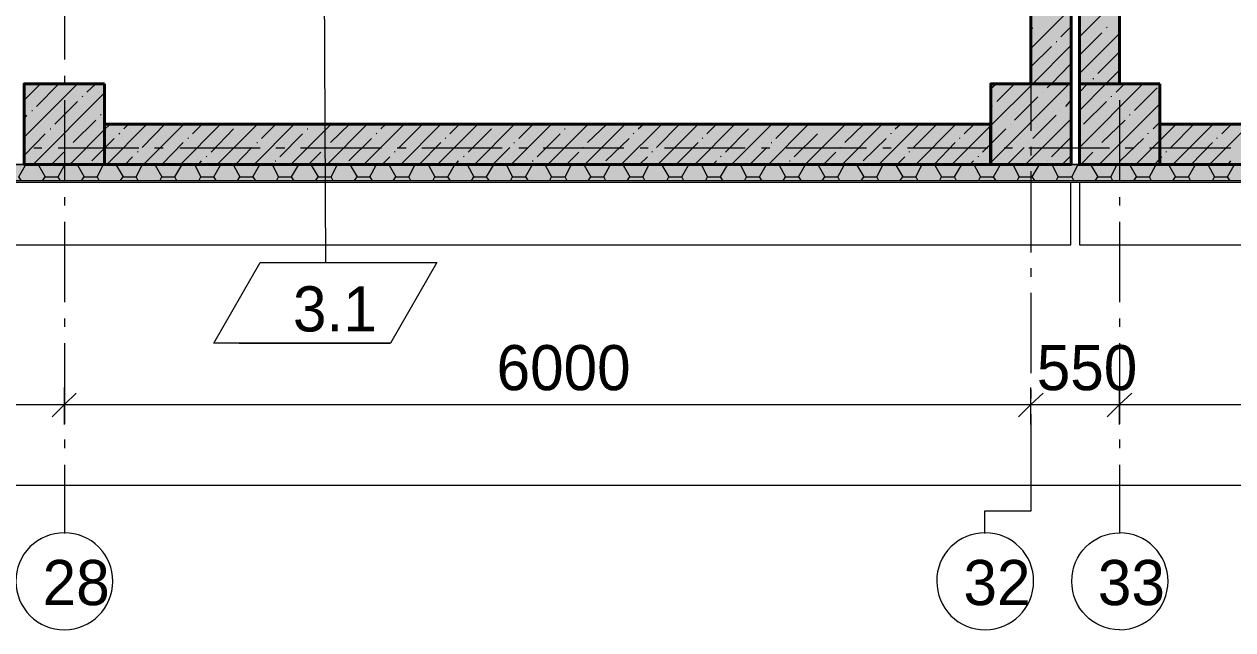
# Model space of a CAD drawing. Header units: millimetres. Extents: x -401725 to 250493, y 305116 to 802890.
# Drawn here: x -375117.493 to -375114.54, y 508974.714 to 508976.193 of the extents above; entities that cross this region are included whole.
import ezdxf

# ---------------------------------------------------------------- set-up
doc = ezdxf.new("R2010")
doc.units = ezdxf.units.MM
doc.layers.add('PDF _Геометрия', color=7, linetype='Continuous', true_color=0x1d1d1d)
doc.layers.add('PDF _Сплошная заливка', color=7, linetype='Continuous', true_color=0xffffff)
doc.layers.add('PDF _Текст', color=7, linetype='Continuous')

msp = doc.modelspace()

# ---------------------------------------------------------------- linework, layer by layer
at = {"layer": 'PDF _Геометрия', "color": 7, "lineweight": 9}
for points in [[(-375112.9664, 508980.8121), (-375114.9146, 508980.8121), (-375114.9146, 508975.8507)], [(-375114.9347, 508975.8505), (-375114.9347, 508980.7136)], [(-375117.3947, 508976.3038), (-375117.3947, 508976.1071)], [(-375116.7597, 508976.2905), (-375116.7564, 508975.6105)], [(-375114.8164, 508976.3038), (-375114.8164, 508976.1071)], [(-375115.0331, 508976.1905), (-375115.0331, 508976.1688)], [(-375115.0331, 508976.1288), (-375115.0331, 508975.9321)], [(-375117.3947, 508976.0671), (-375117.3947, 508976.0471)], [(-375114.8164, 508976.0671), (-375114.8164, 508976.0471)], [(-375117.3947, 508976.0071), (-375117.3947, 508975.8105)], [(-375114.8164, 508976.0071), (-375114.8164, 508975.8105)], [(-375117.4497, 508975.8905), (-375117.4697, 508975.8905)], [(-375117.2131, 508975.8905), (-375117.4097, 508975.8905)], [(-375117.1531, 508975.8905), (-375117.1747, 508975.8905)], [(-375116.9164, 508975.8905), (-375117.1131, 508975.8905)], [(-375116.8564, 508975.8905), (-375116.8781, 508975.8905)], [(-375116.6197, 508975.8905), (-375116.8181, 508975.8905)], [(-375116.5597, 508975.8905), (-375116.5814, 508975.8905)], [(-375116.3247, 508975.8905), (-375116.5214, 508975.8905)], [(-375116.2631, 508975.8905), (-375116.2847, 508975.8905)], [(-375116.0281, 508975.8905), (-375116.2247, 508975.8905)], [(-375115.9681, 508975.8905), (-375115.9881, 508975.8905)], [(-375115.7314, 508975.8905), (-375115.9281, 508975.8905)], [(-375115.6714, 508975.8905), (-375115.6914, 508975.8905)], [(-375115.4347, 508975.8905), (-375115.6314, 508975.8905)], [(-375115.3747, 508975.8905), (-375115.3947, 508975.8905)], [(-375115.1381, 508975.8905), (-375115.3347, 508975.8905)], [(-375115.0781, 508975.8905), (-375115.0981, 508975.8905)], [(-375114.8414, 508975.8905), (-375115.0381, 508975.8905)], [(-375115.0331, 508975.8938), (-375115.0331, 508975.8721)], [(-375114.7814, 508975.8905), (-375114.8031, 508975.8905)], [(-375114.5447, 508975.8905), (-375114.7431, 508975.8905)], [(-375115.0331, 508975.8338), (-375115.0331, 508975.6355)], [(-375133.8914, 508975.6538), (-375114.9355, 508975.6538), (-375114.9355, 508975.8071)], [(-375133.6947, 508975.807), (-375107.8953, 508975.807)], [(-375107.8946, 508975.8104), (-375133.694, 508975.8104)], [(-375114.9147, 508975.8071), (-375114.9147, 508975.6538)], [(-375117.3947, 508975.7705), (-375117.3947, 508975.7505)], [(-375114.8164, 508975.7705), (-375114.8164, 508975.7505)], [(-375117.3947, 508975.7105), (-375117.3947, 508975.5138)], [(-375114.8164, 508975.7105), (-375114.8164, 508975.5138)], [(-375114.9147, 508975.6538), (-375103.615, 508975.6538)], [(-375116.5981, 508975.4138), (-375117.0297, 508975.4138), (-375116.9164, 508975.6105), (-375116.4847, 508975.6105)], [(-375116.4847, 508975.6105), (-375116.5981, 508975.4138)], [(-375115.0331, 508975.5971), (-375115.0331, 508975.5755)], [(-375115.0331, 508975.5371), (-375115.0331, 508975.3405)], [(-375117.3947, 508975.4738), (-375117.3947, 508975.4538)], [(-375114.8164, 508975.4738), (-375114.8164, 508975.4538)], [(-375117.3947, 508975.4138), (-375117.3947, 508975.2171)], [(-375116.9681, 508975.4138), (-375116.5981, 508975.4138)], [(-375114.8164, 508975.4138), (-375114.8164, 508975.2171)], [(-375117.3947, 508975.2638), (-375117.3947, 508975.3055)], [(-375115.0331, 508975.2638), (-375115.0331, 508975.3055)], [(-375115.0331, 508975.3005), (-375115.0331, 508975.2788)], [(-375114.8164, 508975.2638), (-375114.8164, 508975.3055)], [(-375118.5764, 508975.2155), (-375118.5764, 508975.2638), (-375117.3948, 508975.2638)], [(-375117.3947, 508975.2155), (-375117.3947, 508975.2638), (-375115.0332, 508975.2638)], [(-375115.0331, 508975.2155), (-375115.0331, 508975.2638), (-375114.8164, 508975.2638)], [(-375114.8164, 508975.2155), (-375114.8164, 508975.2638), (-375113.6348, 508975.2638)], [(-375115.0331, 508975.2405), (-375115.0331, 508975.0038)], [(-375117.3947, 508975.1788), (-375117.3947, 508975.1571)], [(-375114.8164, 508975.1788), (-375114.8164, 508975.1571)], [(-375117.3947, 508975.1171), (-375117.3947, 508974.9488)], [(-375114.8164, 508975.1171), (-375114.8164, 508974.9488)], [(-375133.7031, 508975.0672), (-375104.7104, 508975.0672)], [(-375115.1464, 508975.0038), (-375115.1464, 508974.9488)], [(-375115.0331, 508975.0038), (-375115.1464, 508975.0038)]]:
    msp.add_lwpolyline(points, dxfattribs=at)
at = {"layer": 'PDF _Геометрия', "color": 7, "lineweight": 40}
msp.add_lwpolyline([(-375115.0331, 508976.8555), (-375115.0331, 508976.0472), (-375114.9347, 508976.0472), (-375114.9347, 508978.8037), (-375115.0331, 508978.8037)], dxfattribs=at)
for points in [[(-375114.9147, 508978.8038), (-375114.9147, 508976.0472), (-375114.8164, 508976.0472), (-375114.8164, 508978.8038)], [(-375117.2964, 508976.0471), (-375117.4931, 508976.0471), (-375117.4931, 508975.8505), (-375117.2964, 508975.8505)], [(-375114.9347, 508976.0471), (-375115.1314, 508976.0471), (-375115.1314, 508975.8505), (-375114.9347, 508975.8505)], [(-375114.7181, 508976.0471), (-375114.9147, 508976.0471), (-375114.9147, 508975.8505), (-375114.7181, 508975.8505)], [(-375117.2964, 508975.8505), (-375115.1315, 508975.8505), (-375115.1315, 508975.9488), (-375117.2964, 508975.9488)], [(-375114.7181, 508975.8505), (-375113.7331, 508975.8505), (-375113.7331, 508975.9488), (-375114.7181, 508975.9488)]]:
    msp.add_lwpolyline(points, close=True, dxfattribs=at)
at = {"layer": 'PDF _Геометрия', "lineweight": 9}
for points in [[(-375114.9147, 508976.1621), (-375114.8164, 508976.2604)], [(-375115.0331, 508976.1338), (-375114.9347, 508976.2321)], [(-375115.0331, 508976.1788), (-375115.0281, 508976.1838)], [(-375114.9597, 508976.1621), (-375114.9347, 508976.1871)], [(-375114.9147, 508976.1171), (-375114.8597, 508976.1721)], [(-375114.9147, 508976.0721), (-375114.8164, 508976.1704)], [(-375114.8481, 508976.1838), (-375114.8464, 508976.1855)], [(-375115.0281, 508976.0471), (-375114.9347, 508976.1421)], [(-375114.9714, 508976.1505), (-375114.9697, 508976.1505)], [(-375115.0331, 508976.0888), (-375114.9831, 508976.1388)], [(-375114.8697, 508976.0721), (-375114.8164, 508976.1254)], [(-375114.9931, 508976.0371), (-375114.9831, 508976.0471), (-375114.9381, 508976.0938)], [(-375114.9397, 508976.0471), (-375114.9347, 508976.0521)], [(-375114.8814, 508976.0605), (-375114.8797, 508976.0605)], [(-375114.8497, 508976.0471), (-375114.8164, 508976.0804)], [(-375117.4931, 508976.0071), (-375117.4531, 508976.0471)], [(-375117.4931, 508975.9171), (-375117.3631, 508976.0471)], [(-375117.4714, 508975.8505), (-375117.2964, 508976.0254)], [(-375117.4631, 508975.9921), (-375117.4081, 508976.0471)], [(-375117.3397, 508976.0271), (-375117.3181, 508976.0471)], [(-375115.1314, 508976.0355), (-375115.1181, 508976.0471)], [(-375115.1314, 508975.9455), (-375115.0281, 508976.0471)], [(-375115.1314, 508975.8555), (-375114.9397, 508976.0471)], [(-375115.1164, 508976.0038), (-375115.0731, 508976.0471)], [(-375115.0047, 508976.0271), (-375115.0047, 508976.0271)], [(-375114.9147, 508976.0271), (-375114.8947, 508976.0471), (-375114.8931, 508976.0488)], [(-375114.9147, 508975.9821), (-375114.8497, 508976.0471)], [(-375114.9147, 508975.8921), (-375114.7597, 508976.0471)], [(-375114.8247, 508976.0271), (-375114.8047, 508976.0471)], [(-375114.7797, 508975.9821), (-375114.7247, 508976.0371)], [(-375117.4181, 508975.9488), (-375117.3631, 508976.0038)], [(-375117.3514, 508976.0155), (-375117.3497, 508976.0171)], [(-375115.1281, 508975.9921), (-375115.1281, 508975.9938)], [(-375115.0731, 508975.9588), (-375115.0164, 508976.0154)], [(-375114.9481, 508975.9921), (-375114.9347, 508976.0071)], [(-375114.9047, 508975.9488), (-375114.8481, 508976.0038)], [(-375114.8664, 508975.8505), (-375114.7181, 508975.9988)], [(-375114.8364, 508976.0155), (-375114.8364, 508976.0171)], [(-375117.4931, 508975.9621), (-375117.4864, 508975.9705)], [(-375117.4747, 508975.9821), (-375117.4731, 508975.9821)], [(-375117.3064, 508975.9705), (-375117.3047, 508975.9721)], [(-375115.0281, 508975.9138), (-375114.9714, 508975.9704)], [(-375114.9597, 508975.9821), (-375114.9597, 508975.9821)], [(-375114.7914, 508975.9705), (-375114.7914, 508975.9721)], [(-375117.4297, 508975.9371), (-375117.4281, 508975.9371)], [(-375117.3814, 508975.8505), (-375117.2964, 508975.9354)], [(-375117.3731, 508975.9038), (-375117.3181, 508975.9588)], [(-375117.2964, 508975.9355), (-375117.2831, 508975.9488)], [(-375117.2914, 508975.8505), (-375117.1931, 508975.9488)], [(-375117.2497, 508975.9371), (-375117.2381, 508975.9488)], [(-375117.2047, 508975.8921), (-375117.1497, 508975.9488)], [(-375117.2014, 508975.8505), (-375117.1031, 508975.9488)], [(-375117.1114, 508975.8505), (-375117.0131, 508975.9488)], [(-375117.0814, 508975.9255), (-375117.0581, 508975.9488)], [(-375117.0364, 508975.8805), (-375116.9814, 508975.9371)], [(-375117.0214, 508975.8505), (-375116.9231, 508975.9488)], [(-375116.9697, 508975.9488), (-375116.9681, 508975.9488)], [(-375116.9314, 508975.8505), (-375116.8331, 508975.9488)], [(-375116.9131, 508975.9138), (-375116.8781, 508975.9488)], [(-375116.8414, 508975.8505), (-375116.7431, 508975.9488)], [(-375116.8014, 508975.9371), (-375116.7997, 508975.9371)], [(-375116.7897, 508975.9488), (-375116.7881, 508975.9488)], [(-375116.7531, 508975.8505), (-375116.6547, 508975.9488)], [(-375116.7447, 508975.9038), (-375116.6981, 508975.9488)], [(-375116.6631, 508975.8505), (-375116.5647, 508975.9488)], [(-375116.6214, 508975.9371), (-375116.6097, 508975.9488)], [(-375116.5764, 508975.8921), (-375116.5197, 508975.9488)], [(-375116.5731, 508975.8505), (-375116.4747, 508975.9488)], [(-375116.4831, 508975.8505), (-375116.3847, 508975.9488)], [(-375116.4531, 508975.9255), (-375116.4297, 508975.9488)], [(-375116.4081, 508975.8805), (-375116.3514, 508975.9371)], [(-375116.3931, 508975.8505), (-375116.2947, 508975.9488)], [(-375116.3414, 508975.9488), (-375116.3397, 508975.9488)], [(-375116.3031, 508975.8505), (-375116.2047, 508975.9488)], [(-375116.2847, 508975.9138), (-375116.2497, 508975.9488)], [(-375116.2131, 508975.8505), (-375116.1147, 508975.9488)], [(-375116.1731, 508975.9371), (-375116.1714, 508975.9371)], [(-375116.1614, 508975.9488), (-375116.1597, 508975.9488)], [(-375116.1231, 508975.8505), (-375116.0247, 508975.9488)], [(-375116.1164, 508975.9038), (-375116.0697, 508975.9488)], [(-375116.0347, 508975.8505), (-375115.9347, 508975.9488)], [(-375115.9931, 508975.9371), (-375115.9797, 508975.9488)], [(-375115.9481, 508975.8921), (-375115.8914, 508975.9488)], [(-375115.9447, 508975.8505), (-375115.8464, 508975.9488)], [(-375115.8547, 508975.8505), (-375115.7564, 508975.9488)], [(-375115.8247, 508975.9255), (-375115.8014, 508975.9488)], [(-375115.7797, 508975.8805), (-375115.7231, 508975.9371)], [(-375115.7647, 508975.8505), (-375115.6664, 508975.9488)], [(-375115.7114, 508975.9488), (-375115.7114, 508975.9488)], [(-375115.6747, 508975.8505), (-375115.5764, 508975.9488)], [(-375115.6564, 508975.9138), (-375115.6214, 508975.9488)], [(-375115.5847, 508975.8505), (-375115.4864, 508975.9488)], [(-375115.5431, 508975.9371), (-375115.5431, 508975.9371)], [(-375115.5331, 508975.9488), (-375115.5314, 508975.9488)], [(-375115.4947, 508975.8505), (-375115.3964, 508975.9488)], [(-375115.4881, 508975.9038), (-375115.4414, 508975.9488)], [(-375115.4047, 508975.8505), (-375115.3064, 508975.9488)], [(-375115.3647, 508975.9371), (-375115.3514, 508975.9488)], [(-375115.3197, 508975.8921), (-375115.2631, 508975.9488)], [(-375115.3147, 508975.8505), (-375115.2164, 508975.9488)], [(-375115.2264, 508975.8505), (-375115.1314, 508975.9454)], [(-375115.1964, 508975.9255), (-375115.1714, 508975.9488)], [(-375115.1314, 508975.9005), (-375115.0947, 508975.9371)], [(-375115.0831, 508975.9488), (-375115.0831, 508975.9488)], [(-375115.0464, 508975.8505), (-375114.9347, 508975.9621)], [(-375114.9147, 508975.9371), (-375114.9147, 508975.9371)], [(-375114.8597, 508975.9038), (-375114.8031, 508975.9588)], [(-375114.7347, 508975.9371), (-375114.7181, 508975.9538)], [(-375114.7181, 508975.9088), (-375114.6781, 508975.9488)], [(-375114.6914, 508975.8921), (-375114.6347, 508975.9488)], [(-375114.6864, 508975.8505), (-375114.5881, 508975.9488)], [(-375114.5964, 508975.8505), (-375114.4981, 508975.9488)], [(-375114.5664, 508975.9255), (-375114.5431, 508975.9488)], [(-375117.4964, 508975.8688), (-375117.4931, 508975.8721), (-375117.4414, 508975.9254)], [(-375117.2964, 508975.8905), (-375117.2731, 508975.9138)], [(-375117.2614, 508975.9255), (-375117.2597, 508975.9271)], [(-375117.0931, 508975.9138), (-375117.0914, 508975.9155)], [(-375116.8681, 508975.8688), (-375116.8131, 508975.9254)], [(-375116.6997, 508975.8588), (-375116.6447, 508975.9138)], [(-375116.6331, 508975.9255), (-375116.6314, 508975.9271)], [(-375116.4647, 508975.9138), (-375116.4631, 508975.9155)], [(-375116.2397, 508975.8688), (-375116.1831, 508975.9254)], [(-375116.0714, 508975.8588), (-375116.0147, 508975.9138)], [(-375116.0047, 508975.9255), (-375116.0031, 508975.9271)], [(-375115.8364, 508975.9138), (-375115.8347, 508975.9155)], [(-375115.6114, 508975.8688), (-375115.5547, 508975.9254)], [(-375115.4431, 508975.8588), (-375115.3864, 508975.9138)], [(-375115.3747, 508975.9255), (-375115.3747, 508975.9271)], [(-375115.2064, 508975.9138), (-375115.2064, 508975.9155)], [(-375114.9831, 508975.8688), (-375114.9347, 508975.9171)], [(-375114.8147, 508975.8588), (-375114.7581, 508975.9138)], [(-375114.7764, 508975.8505), (-375114.7181, 508975.9088)], [(-375114.7464, 508975.9255), (-375114.7464, 508975.9271)], [(-375114.5781, 508975.9138), (-375114.5781, 508975.9155)], [(-375117.4264, 508975.8505), (-375117.3964, 508975.8805)], [(-375117.3847, 508975.8921), (-375117.3847, 508975.8921)], [(-375117.3281, 508975.8588), (-375117.2964, 508975.8905)], [(-375117.2164, 508975.8805), (-375117.2147, 508975.8821)], [(-375117.1564, 508975.8505), (-375117.1047, 508975.9038)], [(-375116.9764, 508975.8505), (-375116.9364, 508975.8921)], [(-375116.9247, 508975.9038), (-375116.9231, 508975.9038)], [(-375116.7981, 508975.8505), (-375116.7681, 508975.8805)], [(-375116.7564, 508975.8921), (-375116.7547, 508975.8921)], [(-375116.5881, 508975.8805), (-375116.5864, 508975.8821)], [(-375116.5281, 508975.8505), (-375116.4747, 508975.9038)], [(-375116.3481, 508975.8505), (-375116.3064, 508975.8921)], [(-375116.2964, 508975.9038), (-375116.2947, 508975.9038)], [(-375116.1681, 508975.8505), (-375116.1381, 508975.8805)], [(-375116.1281, 508975.8921), (-375116.1264, 508975.8921)], [(-375115.9597, 508975.8805), (-375115.9581, 508975.8821)], [(-375115.8997, 508975.8505), (-375115.8464, 508975.9038)], [(-375115.7197, 508975.8505), (-375115.6781, 508975.8921)], [(-375115.6681, 508975.9038), (-375115.6664, 508975.9038)], [(-375115.5397, 508975.8505), (-375115.5097, 508975.8805)], [(-375115.4997, 508975.8921), (-375115.4981, 508975.8921)], [(-375115.3297, 508975.8805), (-375115.3297, 508975.8821)], [(-375115.2697, 508975.8505), (-375115.2181, 508975.9038)], [(-375115.1514, 508975.8805), (-375115.1314, 508975.9004)], [(-375115.0914, 508975.8505), (-375115.0497, 508975.8921)], [(-375115.0381, 508975.9038), (-375115.0381, 508975.9038)], [(-375114.9114, 508975.8505), (-375114.8814, 508975.8805)], [(-375114.8697, 508975.8921), (-375114.8697, 508975.8921)], [(-375114.7014, 508975.8805), (-375114.7014, 508975.8821)], [(-375114.6414, 508975.8505), (-375114.5897, 508975.9038)], [(-375117.4997, 508975.8105), (-375117.5064, 508975.8205), (-375117.4897, 508975.8488)], [(-375117.4914, 508975.8505), (-375117.4897, 508975.8488), (-375117.4581, 508975.8488)], [(-375117.4564, 508975.8505), (-375117.4581, 508975.8488), (-375117.4414, 508975.8205), (-375117.4097, 508975.8205)], [(-375117.4047, 508975.8105), (-375117.4097, 508975.8205), (-375117.3947, 508975.8488)], [(-375117.3964, 508975.8505), (-375117.3947, 508975.8488), (-375117.3631, 508975.8488)], [(-375117.3631, 508975.8488), (-375117.3614, 508975.8505)], [(-375117.3631, 508975.8488), (-375117.3464, 508975.8205), (-375117.3147, 508975.8205), (-375117.3097, 508975.8105)], [(-375117.3147, 508975.8205), (-375117.2997, 508975.8488)], [(-375117.2997, 508975.8505), (-375117.2997, 508975.8488), (-375117.2681, 508975.8488), (-375117.2664, 508975.8505)], [(-375117.2681, 508975.8488), (-375117.2514, 508975.8205), (-375117.2197, 508975.8205), (-375117.2047, 508975.8488)], [(-375117.2464, 508975.8505), (-375117.2281, 508975.8688)], [(-375117.2047, 508975.8505), (-375117.2047, 508975.8488), (-375117.1731, 508975.8488)], [(-375117.1714, 508975.8505), (-375117.1731, 508975.8488), (-375117.1564, 508975.8205), (-375117.1247, 508975.8205)], [(-375117.1197, 508975.8105), (-375117.1247, 508975.8205), (-375117.1081, 508975.8488)], [(-375117.1097, 508975.8505), (-375117.1081, 508975.8488), (-375117.0764, 508975.8488)], [(-375117.0764, 508975.8505), (-375117.0764, 508975.8488), (-375117.0614, 508975.8205), (-375117.0297, 508975.8205)], [(-375117.0664, 508975.8505), (-375117.0597, 508975.8588)], [(-375117.0481, 508975.8688), (-375117.0464, 508975.8705)], [(-375117.0231, 508975.8105), (-375117.0297, 508975.8205), (-375117.0131, 508975.8488)], [(-375117.0147, 508975.8505), (-375117.0131, 508975.8488), (-375116.9814, 508975.8488), (-375116.9814, 508975.8505)], [(-375116.9814, 508975.8488), (-375116.9664, 508975.8205), (-375116.9347, 508975.8205), (-375116.9281, 508975.8105)], [(-375116.9347, 508975.8205), (-375116.9181, 508975.8488)], [(-375116.9197, 508975.8505), (-375116.9181, 508975.8488), (-375116.8864, 508975.8488), (-375116.8847, 508975.8505)], [(-375116.8864, 508975.8488), (-375116.8714, 508975.8205), (-375116.8397, 508975.8205)], [(-375116.8797, 508975.8588), (-375116.8781, 508975.8588)], [(-375116.8331, 508975.8105), (-375116.8397, 508975.8205), (-375116.8231, 508975.8488)], [(-375116.8247, 508975.8505), (-375116.8231, 508975.8488), (-375116.7914, 508975.8488)], [(-375116.7897, 508975.8505), (-375116.7914, 508975.8488), (-375116.7747, 508975.8205), (-375116.7431, 508975.8205)], [(-375116.7381, 508975.8105), (-375116.7431, 508975.8205), (-375116.7281, 508975.8488)], [(-375116.7297, 508975.8505), (-375116.7281, 508975.8488), (-375116.6964, 508975.8488)], [(-375116.6964, 508975.8488), (-375116.6947, 508975.8505)], [(-375116.6964, 508975.8488), (-375116.6797, 508975.8205), (-375116.6481, 508975.8205), (-375116.6431, 508975.8105)], [(-375116.6481, 508975.8205), (-375116.6331, 508975.8488)], [(-375116.6331, 508975.8505), (-375116.6331, 508975.8488), (-375116.6014, 508975.8488), (-375116.5997, 508975.8505)], [(-375116.6181, 508975.8505), (-375116.5997, 508975.8688)], [(-375116.6014, 508975.8488), (-375116.5847, 508975.8205), (-375116.5531, 508975.8205), (-375116.5381, 508975.8488)], [(-375116.5381, 508975.8505), (-375116.5381, 508975.8488), (-375116.5047, 508975.8488)], [(-375116.5047, 508975.8505), (-375116.5047, 508975.8488), (-375116.4897, 508975.8205), (-375116.4581, 508975.8205)], [(-375116.4514, 508975.8105), (-375116.4581, 508975.8205), (-375116.4414, 508975.8488)], [(-375116.4431, 508975.8505), (-375116.4414, 508975.8488), (-375116.4097, 508975.8488)], [(-375116.4381, 508975.8505), (-375116.4314, 508975.8588)], [(-375116.4197, 508975.8688), (-375116.4181, 508975.8705)], [(-375116.4097, 508975.8505), (-375116.4097, 508975.8488), (-375116.3947, 508975.8205), (-375116.3631, 508975.8205)], [(-375116.3564, 508975.8105), (-375116.3631, 508975.8205), (-375116.3464, 508975.8488)], [(-375116.3481, 508975.8505), (-375116.3464, 508975.8488), (-375116.3147, 508975.8488), (-375116.3147, 508975.8505)], [(-375116.3147, 508975.8488), (-375116.2997, 508975.8205), (-375116.2681, 508975.8205), (-375116.2614, 508975.8105)], [(-375116.2681, 508975.8205), (-375116.2514, 508975.8488)], [(-375116.2531, 508975.8505), (-375116.2514, 508975.8488), (-375116.2197, 508975.8488), (-375116.2181, 508975.8505)], [(-375116.2514, 508975.8588), (-375116.2497, 508975.8588)], [(-375116.2197, 508975.8488), (-375116.2047, 508975.8205), (-375116.1714, 508975.8205)], [(-375116.1664, 508975.8105), (-375116.1714, 508975.8205), (-375116.1564, 508975.8488)], [(-375116.1581, 508975.8505), (-375116.1564, 508975.8488), (-375116.1247, 508975.8488)], [(-375116.1231, 508975.8505), (-375116.1247, 508975.8488), (-375116.1081, 508975.8205), (-375116.0764, 508975.8205)], [(-375116.0714, 508975.8105), (-375116.0764, 508975.8205), (-375116.0614, 508975.8488)], [(-375116.0614, 508975.8505), (-375116.0614, 508975.8488), (-375116.0297, 508975.8488)], [(-375116.0297, 508975.8488), (-375116.0281, 508975.8505)], [(-375116.0297, 508975.8488), (-375116.0131, 508975.8205), (-375115.9814, 508975.8205), (-375115.9764, 508975.8105)], [(-375115.9897, 508975.8505), (-375115.9697, 508975.8688)], [(-375115.9814, 508975.8205), (-375115.9664, 508975.8488)], [(-375115.9664, 508975.8505), (-375115.9664, 508975.8488), (-375115.9347, 508975.8488), (-375115.9331, 508975.8505)], [(-375115.9347, 508975.8488), (-375115.9181, 508975.8205), (-375115.8864, 508975.8205), (-375115.8697, 508975.8488)], [(-375115.8714, 508975.8505), (-375115.8697, 508975.8488), (-375115.8381, 508975.8488)], [(-375115.8381, 508975.8505), (-375115.8381, 508975.8488), (-375115.8231, 508975.8205), (-375115.7914, 508975.8205)], [(-375115.8097, 508975.8505), (-375115.8014, 508975.8588)], [(-375115.7914, 508975.8688), (-375115.7897, 508975.8705)], [(-375115.7847, 508975.8105), (-375115.7914, 508975.8205), (-375115.7747, 508975.8488)], [(-375115.7764, 508975.8505), (-375115.7747, 508975.8488), (-375115.7431, 508975.8488)], [(-375115.7431, 508975.8505), (-375115.7431, 508975.8488), (-375115.7281, 508975.8205), (-375115.6964, 508975.8205)], [(-375115.6897, 508975.8105), (-375115.6964, 508975.8205), (-375115.6797, 508975.8488)], [(-375115.6814, 508975.8505), (-375115.6797, 508975.8488), (-375115.6481, 508975.8488), (-375115.6464, 508975.8505)], [(-375115.6481, 508975.8488), (-375115.6331, 508975.8205), (-375115.6014, 508975.8205), (-375115.5947, 508975.8105)], [(-375115.6231, 508975.8588), (-375115.6214, 508975.8588)], [(-375115.6014, 508975.8205), (-375115.5847, 508975.8488)], [(-375115.5864, 508975.8505), (-375115.5847, 508975.8488), (-375115.5531, 508975.8488), (-375115.5514, 508975.8505)], [(-375115.5531, 508975.8488), (-375115.5364, 508975.8205), (-375115.5047, 508975.8205)], [(-375115.4997, 508975.8105), (-375115.5047, 508975.8205), (-375115.4897, 508975.8488)], [(-375115.4914, 508975.8505), (-375115.4897, 508975.8488), (-375115.4581, 508975.8488)], [(-375115.4564, 508975.8505), (-375115.4581, 508975.8488), (-375115.4414, 508975.8205), (-375115.4097, 508975.8205)], [(-375115.4047, 508975.8105), (-375115.4097, 508975.8205), (-375115.3947, 508975.8488)], [(-375115.3947, 508975.8505), (-375115.3947, 508975.8488), (-375115.3631, 508975.8488)], [(-375115.3631, 508975.8488), (-375115.3614, 508975.8505)], [(-375115.3631, 508975.8488), (-375115.3464, 508975.8205), (-375115.3147, 508975.8205), (-375115.3097, 508975.8105)], [(-375115.3597, 508975.8505), (-375115.3414, 508975.8688)], [(-375115.3147, 508975.8205), (-375115.2997, 508975.8488)], [(-375115.2997, 508975.8505), (-375115.2997, 508975.8488), (-375115.2681, 508975.8488), (-375115.2664, 508975.8505)], [(-375115.2681, 508975.8488), (-375115.2514, 508975.8205), (-375115.2197, 508975.8205), (-375115.2031, 508975.8488)], [(-375115.2047, 508975.8505), (-375115.2031, 508975.8488), (-375115.1714, 508975.8488)], [(-375115.1814, 508975.8505), (-375115.1731, 508975.8588)], [(-375115.1714, 508975.8505), (-375115.1714, 508975.8488), (-375115.1564, 508975.8205), (-375115.1247, 508975.8205)], [(-375115.1614, 508975.8688), (-375115.1614, 508975.8705)], [(-375115.1364, 508975.8505), (-375115.1314, 508975.8555)], [(-375115.1181, 508975.8105), (-375115.1247, 508975.8205), (-375115.1081, 508975.8488)], [(-375115.1097, 508975.8505), (-375115.1081, 508975.8488), (-375115.0764, 508975.8488)], [(-375115.0764, 508975.8505), (-375115.0764, 508975.8488), (-375115.0614, 508975.8205), (-375115.0297, 508975.8205)], [(-375115.0231, 508975.8105), (-375115.0297, 508975.8205), (-375115.0131, 508975.8488)], [(-375115.0147, 508975.8505), (-375115.0131, 508975.8488), (-375114.9814, 508975.8488), (-375114.9797, 508975.8505)], [(-375114.9931, 508975.8588), (-375114.9931, 508975.8588)], [(-375114.9814, 508975.8488), (-375114.9664, 508975.8205), (-375114.9331, 508975.8205), (-375114.9281, 508975.8105)], [(-375114.9564, 508975.8505), (-375114.9347, 508975.8721)], [(-375114.9331, 508975.8205), (-375114.9181, 508975.8488)], [(-375114.9197, 508975.8505), (-375114.9181, 508975.8488), (-375114.8864, 508975.8488), (-375114.8847, 508975.8505)], [(-375114.8864, 508975.8488), (-375114.8697, 508975.8205), (-375114.8381, 508975.8205)], [(-375114.8331, 508975.8105), (-375114.8381, 508975.8205), (-375114.8231, 508975.8488)], [(-375114.8231, 508975.8505), (-375114.8231, 508975.8488), (-375114.7914, 508975.8488)], [(-375114.7897, 508975.8505), (-375114.7914, 508975.8488), (-375114.7747, 508975.8205), (-375114.7431, 508975.8205)], [(-375114.7381, 508975.8105), (-375114.7431, 508975.8205), (-375114.7281, 508975.8488)], [(-375114.7314, 508975.8505), (-375114.7181, 508975.8638)], [(-375114.7281, 508975.8505), (-375114.7281, 508975.8488), (-375114.6964, 508975.8488)], [(-375114.7181, 508975.8638), (-375114.7131, 508975.8688)], [(-375114.6964, 508975.8488), (-375114.6947, 508975.8505)], [(-375114.6964, 508975.8488), (-375114.6797, 508975.8205), (-375114.6481, 508975.8205), (-375114.6431, 508975.8105)], [(-375114.6481, 508975.8205), (-375114.6314, 508975.8488)], [(-375114.6331, 508975.8488), (-375114.6331, 508975.8505)], [(-375114.6314, 508975.8488), (-375114.5997, 508975.8488)], [(-375114.5997, 508975.8505), (-375114.5997, 508975.8488), (-375114.5847, 508975.8205), (-375114.5531, 508975.8205), (-375114.5364, 508975.8488)], [(-375114.5514, 508975.8505), (-375114.5447, 508975.8588)], [(-375117.4481, 508975.8105), (-375117.4414, 508975.8205)], [(-375117.3531, 508975.8105), (-375117.3464, 508975.8205)], [(-375117.2581, 508975.8105), (-375117.2514, 508975.8205)], [(-375117.2147, 508975.8105), (-375117.2197, 508975.8205)], [(-375117.1614, 508975.8105), (-375117.1564, 508975.8205)], [(-375117.0664, 508975.8105), (-375117.0614, 508975.8205)], [(-375116.9714, 508975.8105), (-375116.9664, 508975.8205)], [(-375116.8764, 508975.8105), (-375116.8714, 508975.8205)], [(-375116.7814, 508975.8105), (-375116.7747, 508975.8205)], [(-375116.6864, 508975.8105), (-375116.6797, 508975.8205)], [(-375116.5914, 508975.8105), (-375116.5847, 508975.8205)], [(-375116.5481, 508975.8105), (-375116.5531, 508975.8205)], [(-375116.4947, 508975.8105), (-375116.4897, 508975.8205)], [(-375116.3997, 508975.8105), (-375116.3947, 508975.8205)], [(-375116.3047, 508975.8105), (-375116.2997, 508975.8205)], [(-375116.2097, 508975.8105), (-375116.2047, 508975.8205)], [(-375116.1147, 508975.8105), (-375116.1081, 508975.8205)], [(-375116.0197, 508975.8105), (-375116.0131, 508975.8205)], [(-375115.9231, 508975.8105), (-375115.9181, 508975.8205)], [(-375115.8814, 508975.8105), (-375115.8864, 508975.8205)], [(-375115.8281, 508975.8105), (-375115.8231, 508975.8205)], [(-375115.7331, 508975.8105), (-375115.7281, 508975.8205)], [(-375115.6381, 508975.8105), (-375115.6331, 508975.8205)], [(-375115.5431, 508975.8105), (-375115.5364, 508975.8205)], [(-375115.4481, 508975.8105), (-375115.4414, 508975.8205)], [(-375115.3531, 508975.8105), (-375115.3464, 508975.8205)], [(-375115.2564, 508975.8105), (-375115.2514, 508975.8205)], [(-375115.2147, 508975.8105), (-375115.2197, 508975.8205)], [(-375115.1614, 508975.8105), (-375115.1564, 508975.8205)], [(-375115.0664, 508975.8105), (-375115.0614, 508975.8205)], [(-375114.9714, 508975.8105), (-375114.9664, 508975.8205)], [(-375114.8764, 508975.8105), (-375114.8697, 508975.8205)], [(-375114.7814, 508975.8105), (-375114.7747, 508975.8205)], [(-375114.6864, 508975.8105), (-375114.6797, 508975.8205)], [(-375114.5897, 508975.8105), (-375114.5847, 508975.8205)], [(-375114.5464, 508975.8105), (-375114.5531, 508975.8205)]]:
    msp.add_lwpolyline(points, dxfattribs=at)
at = {"layer": 'PDF _Геометрия', "color": 7, "lineweight": 9}
msp.add_lwpolyline([(-375133.694, 508975.8504), (-375107.8946, 508975.8504)], close=True, dxfattribs=at)
at = {"layer": 'PDF _Геометрия', "color": 7, "lineweight": 18}
for points in [[(-375117.3664, 508975.2921), (-375117.3947, 508975.2638), (-375117.4247, 508975.2338)], [(-375115.0031, 508975.2921), (-375115.0331, 508975.2638), (-375115.0631, 508975.2338)], [(-375114.7864, 508975.2921), (-375114.8164, 508975.2638), (-375114.8464, 508975.2338)]]:
    msp.add_lwpolyline(points, dxfattribs=at)
at = {"layer": 'PDF _Геометрия', "color": 7, "lineweight": 9}
for points in [[(-375117.3947, 508974.9504, 0.422535), (-375117.5131, 508974.8321, 0.417263), (-375117.3947, 508974.7138, 0.411972), (-375117.2764, 508974.8321, 0.417263)], [(-375115.1447, 508974.9504, 0.422535), (-375115.2631, 508974.8321, 0.417263), (-375115.1447, 508974.7138, 0.411972), (-375115.0264, 508974.8321, 0.417263)]]:
    msp.add_lwpolyline(points, format="xyb", close=True, dxfattribs=at)
msp.add_lwpolyline([(-375114.8164, 508974.7138, 0.411972), (-375114.6981, 508974.8321, 0.417263), (-375114.8164, 508974.9504)], format="xyb", dxfattribs=at)
for points in [[(-375114.9331, 508974.8321), (-375114.9331, 508974.8988), (-375114.8814, 508974.9504), (-375114.8164, 508974.9504)], [(-375114.8164, 508974.7138), (-375114.8814, 508974.7138), (-375114.9331, 508974.7671), (-375114.9331, 508974.8321)]]:
    msp.add_open_spline(points, degree=3, dxfattribs=at)
at = {"layer": 'PDF _Сплошная заливка', "lineweight": 5, "transparency": 33554559}
for points in [[(-375115.0339, 508978.8043), (-375115.0339, 508976.0477), (-375114.9356, 508978.8043), (-375114.9356, 508976.0477)], [(-375114.9156, 508978.8043), (-375114.9156, 508976.0477), (-375114.8173, 508978.8043), (-375114.8173, 508976.0477)], [(-375117.4938, 508976.0477), (-375117.4938, 508975.8511), (-375117.2972, 508976.0477), (-375117.2972, 508975.8511)], [(-375115.1323, 508976.0477), (-375115.1323, 508975.8511), (-375114.9356, 508976.0477), (-375114.9356, 508975.8511)], [(-375114.9156, 508976.0477), (-375114.9156, 508975.8511), (-375114.719, 508976.0477), (-375114.719, 508975.8511)], [(-375117.2972, 508975.9494), (-375117.2972, 508975.8511), (-375115.1323, 508975.9494), (-375115.1323, 508975.8511)], [(-375114.719, 508975.9494), (-375114.719, 508975.8511), (-375113.734, 508975.9494), (-375113.734, 508975.8511)], [(-375133.6947, 508975.8504), (-375107.8953, 508975.8504), (-375133.6947, 508975.8104), (-375107.8953, 508975.8104)]]:
    msp.add_solid(points, dxfattribs=at)

# ---------------------------------------------------------------- texts
at = {"layer": 'PDF _Текст', "color": 1, "insert": (-375116.8364, 508975.4968), "char_height": 0.11034, "attachment_point": 4, "style": ''}
msp.add_mtext('3.1', dxfattribs=at)
at = {"layer": 'PDF _Текст', "attachment_point": 4, "style": ''}
for s, insert, char_height in [('6000', (-375116.3387, 508975.3533), 0.11009), ('550', (-375115.0188, 508975.3533), 0.11009), ('28', (-375117.4481, 508974.8284), 0.11034), ('32', (-375115.1981, 508974.8284), 0.11034), ('33', (-375114.8697, 508974.8284), 0.11034)]:
    msp.add_mtext(s, dxfattribs=dict(at, insert=insert, char_height=char_height))

doc.saveas('drawing.dxf')
